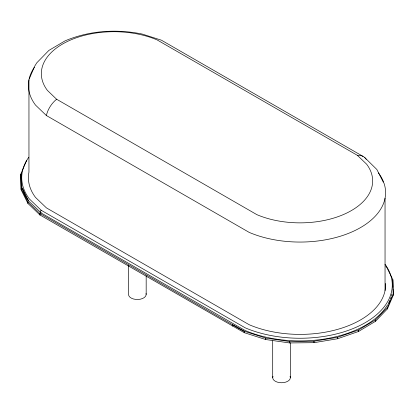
<?xml version="1.0" encoding="UTF-8"?>
<svg xmlns="http://www.w3.org/2000/svg" width="414" height="414" viewBox="0 0 414 414"><rect width="100%" height="100%" fill="white"/><g stroke="black" fill="none" stroke-linecap="round" stroke-linejoin="round"><path stroke-width="0.62" d="M29.399 78.551L34.755 66.1L36.748 62.856L48.862 50.43L65.05 40.872C89.295 30.574 116.489 28.809 142.178 34.051L161.362 40.168L363.031 156.388M386.076 266.952L386.076 265.99L392.85 279.59L393.3 295.172L387.395 308.906L375.534 321.285L358.529 331.469L337.534 338.766L313.988 342.678L289.484 342.937L265.705 339.527L244.265 332.68L39.879 214.923L27.924 203.46L21.15 189.866L20.7 174.278L26.605 160.549M232.544 326.154L232.544 324.716L244.265 331.236L265.705 338.083L289.484 341.493L313.988 341.234L337.534 337.322L358.529 330.025L375.534 319.841L387.395 307.462L393.3 293.733M22.63 188.727A92.524 53.416 0 0 0 29.156 201.561L41.152 212.905M357.417 155.359L157.118 39.915A72.631 41.933 0 0 0 68.708 40.851A72.631 41.933 0 0 0 47.393 90.402L56.583 99.22L256.882 214.659A72.631 41.933 0 0 0 345.292 213.722A72.631 41.933 0 0 0 366.607 164.172L357.417 155.359A20.26 13.031 -53.6 0 1 366.214 159.292M34.336 67.316A85.558 49.395 0 0 0 35.537 105.12L46.409 115.547L249.197 232.399A85.558 49.395 0 0 0 345.881 234.365A85.558 49.395 0 0 0 383.944 183.014M28.778 157.284A92.244 53.256 0 0 0 29.41 198.989L41.152 210.25L245.228 327.831A92.244 53.256 0 0 0 357.127 326.817A92.244 53.256 0 0 0 384.984 264.241M40.934 212.853L245.062 330.465A92.524 53.416 0 0 0 387.587 304.761M20.7 174.278L21.15 188.422L27.924 202.016L39.879 213.479L243.882 331.262M364.796 157.625L376.859 169.502L383.612 182.817M28.623 201.044L21.813 187.309L21.337 172.99M393.057 287.461L392.85 279.59M393.098 288.744L393.3 295.172M387.395 307.462L387.395 308.906M385.046 198.213L385.046 290.54M375.534 319.841L375.534 321.285M358.529 330.025L358.529 331.469M337.534 337.322L337.534 338.766M313.988 341.234L313.988 342.678M290.364 342.751L290.364 377.651M289.484 341.493L289.484 342.937M272.702 340.815L272.702 377.651M265.705 338.083L265.705 339.527M244.265 331.236L244.265 332.68M146.173 275.662L146.173 294.406M128.511 265.322L128.511 294.406A8.829 5.097 0 0 0 138.11 299.482A8.829 5.097 0 0 0 146.038 293.516M40.018 213.557L40.018 215.001M39.879 213.479L39.879 214.923M28.954 79.83L28.954 172.162A85.558 49.395 0 0 0 35.537 197.447L46.409 207.875L249.197 324.726A85.558 49.395 0 0 0 339.775 328.737A85.558 49.395 0 0 0 385.548 283.435M27.924 202.016L27.924 203.46M21.15 188.422L21.15 189.866M46.389 115.547A20.26 13.031 -53.6 0 1 56.594 99.236M378.463 172.923A85.558 49.395 0 0 1 383.519 181.865M391.841 294.095A92.524 53.416 0 0 1 391.401 295.891M391.049 297.092A92.524 53.416 0 0 1 390.423 298.887M389.952 300.078A92.524 53.416 0 0 1 388.244 303.607M40.934 212.848A1.837 1.185 -53.6 0 1 41.152 210.25M290.064 376.331A8.829 5.097 0 0 1 281.53 382.748A8.829 5.097 0 0 1 273.002 376.331"/></g></svg>
